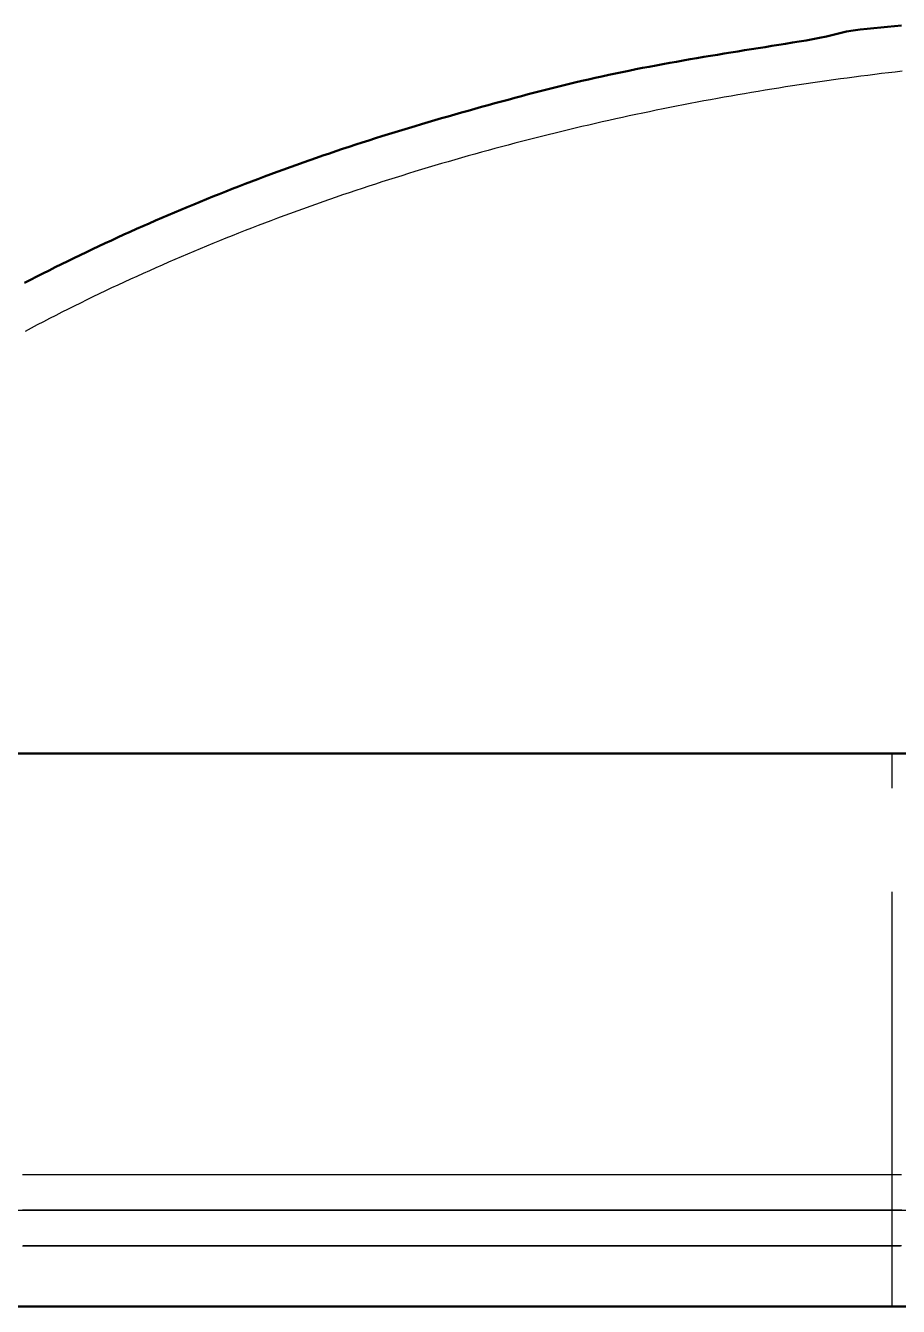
# Model space of a CAD drawing. Header units: millimetres. Extents: x 0 to 420, y 0 to 297.
# Drawn here: x 178.18 to 184.5, y 206.1 to 215.37 of the extents above; entities that cross this region are included whole.
import ezdxf

# ---------------------------------------------------------------- set-up
doc = ezdxf.new("R2010")
doc.units = ezdxf.units.MM
doc.linetypes.add('ISO02-TRAZOS', pattern=[3.75, 3, -0.75])
doc.layers.add('01-VISIBLE', color=7, linetype='CONTINUOUS', lineweight=50)
doc.layers.add('02-OCULTA', color=4, linetype='ISO02-TRAZOS', lineweight=25)

msp = doc.modelspace()

# ---------------------------------------------------------------- linework, layer by layer
at = {"layer": '01-VISIBLE'}
for p, q in [((185.7247, 210.105), (159.9997, 210.105)), ((185.7247, 206.105), (159.9997, 206.105))]:
    msp.add_line(p, q, dxfattribs=at)
msp.add_lwpolyline([(178.1742, 213.5096), (178.2186, 213.5326), (178.2631, 213.5554), (178.3077, 213.5781), (178.3523, 213.6006), (178.3971, 213.6229), (178.4419, 213.6451), (178.4867, 213.6672), (178.5317, 213.6891), (178.5767, 213.7109), (178.6218, 213.7325), (178.667, 213.7539), (178.7122, 213.7752), (178.7575, 213.7964), (178.8029, 213.8174), (178.8484, 213.8383), (178.8939, 213.859), (178.9395, 213.8796), (178.9851, 213.9), (179.0308, 213.9203), (179.0766, 213.9405), (179.1224, 213.9604), (179.1683, 213.9803), (179.2143, 214), (179.2603, 214.0196), (179.3064, 214.039), (179.3525, 214.0583), (179.3987, 214.0774), (179.445, 214.0964), (179.4913, 214.1153), (179.5376, 214.1341), (179.584, 214.1527), (179.6305, 214.1712), (179.677, 214.1895), (179.7236, 214.2077), (179.7702, 214.2258), (179.8169, 214.2437), (179.8637, 214.2615), (179.9105, 214.2791), (179.9573, 214.2966), (180.0042, 214.3139), (180.0512, 214.3311), (180.0982, 214.3481), (180.1453, 214.365), (180.1924, 214.3817), (180.2396, 214.3983), (180.2868, 214.4147), (180.3341, 214.431), (180.3814, 214.4471), (180.4288, 214.4631), (180.4763, 214.479), (180.5237, 214.4947), (180.5713, 214.5102), (180.6188, 214.5257), (180.6664, 214.5409), (180.7141, 214.5561), (180.7618, 214.5711), (180.8095, 214.586), (180.8573, 214.6008), (180.9051, 214.6154), (180.953, 214.6299), (181.0009, 214.6444), (181.0488, 214.6586), (181.0968, 214.6728), (181.1447, 214.6869), (181.1928, 214.7009), (181.2408, 214.7147), (181.2889, 214.7285), (181.337, 214.7422), (181.3851, 214.7558), (181.4332, 214.7693), (181.4814, 214.7827), (181.5296, 214.7961), (181.5778, 214.8094), (181.6261, 214.8225), (181.6743, 214.8356), (181.7226, 214.8486), (181.7709, 214.8615), (181.8193, 214.8743), (181.8676, 214.887), (181.9161, 214.8995), (181.9645, 214.9119), (182.013, 214.9241), (182.0615, 214.9361), (182.1101, 214.948), (182.1588, 214.9596), (182.2074, 214.9711), (182.2562, 214.9823), (182.3049, 214.9933), (182.3538, 215.0042), (182.4026, 215.0148), (182.4515, 215.0252), (182.5005, 215.0354), (182.5495, 215.0454), (182.5985, 215.0552), (182.6476, 215.0649), (182.6967, 215.0743), (182.7458, 215.0836), (182.795, 215.0927), (182.8442, 215.1017), (182.8934, 215.1105), (182.9427, 215.1192), (182.992, 215.1277), (183.0412, 215.1362), (183.0906, 215.1445), (183.1399, 215.1527), (183.1892, 215.1609), (183.2386, 215.1689), (183.2879, 215.1769), (183.3373, 215.1849), (183.3867, 215.1928), (183.4361, 215.2007), (183.4855, 215.2086), (183.5348, 215.2165), (183.5842, 215.2244), (183.6336, 215.2324), (183.6829, 215.2405), (183.7323, 215.2486), (183.7816, 215.2567), (183.831, 215.2648), (183.8803, 215.2732), (183.9295, 215.2821), (183.9785, 215.292), (184.0271, 215.3038), (184.075, 215.3179), (184.1238, 215.329), (184.1732, 215.3366), (184.2228, 215.3427), (184.2726, 215.3481), (184.3223, 215.3531), (184.3721, 215.3578), (184.4219, 215.3625), (184.4717, 215.367), (184.5215, 215.3714)], dxfattribs=at)
at = {"layer": '02-OCULTA'}
for p, q in [((187.4747, 210.105), (159.9997, 210.105)), ((184.4546, 210.105), (159.9997, 210.105)), ((184.4546, 210.105), (159.9997, 210.105)), ((184.4546, 206.105), (184.4546, 210.105)), ((184.4546, 206.105), (184.4546, 210.105)), ((187.4747, 206.105), (159.9997, 206.105)), ((184.4546, 206.105), (159.9997, 206.105)), ((184.4546, 206.105), (159.9997, 206.105))]:
    msp.add_line(p, q, dxfattribs=at)
for points in [[(184.527, 215.0414), (184.4772, 215.0356), (184.4275, 215.0298), (184.3778, 215.0238), (184.3281, 215.0177), (184.2784, 215.0115), (184.2287, 215.0051), (184.179, 214.9987), (184.1294, 214.9921), (184.0798, 214.9854), (184.0302, 214.9786), (183.9806, 214.9716), (183.931, 214.9646), (183.8814, 214.9574), (183.8319, 214.9501), (183.7824, 214.9427), (183.7329, 214.9351), (183.6834, 214.9275), (183.6339, 214.9197), (183.5845, 214.9118), (183.535, 214.9038), (183.4856, 214.8956), (183.4363, 214.8873), (183.3869, 214.879), (183.3375, 214.8704), (183.2882, 214.8618), (183.2389, 214.8531), (183.1896, 214.8442), (183.1404, 214.8352), (183.0911, 214.8261), (183.0419, 214.8168), (182.9927, 214.8075), (182.9436, 214.798), (182.8944, 214.7884), (182.8453, 214.7786), (182.7962, 214.7688), (182.7471, 214.7588), (182.6981, 214.7487), (182.6491, 214.7385), (182.6001, 214.7281), (182.5511, 214.7176), (182.5022, 214.707), (182.4533, 214.6963), (182.4044, 214.6854), (182.3555, 214.6745), (182.3067, 214.6634), (182.2579, 214.6521), (182.2091, 214.6408), (182.1604, 214.6293), (182.1117, 214.6177), (182.063, 214.606), (182.0143, 214.5941), (181.9657, 214.5821), (181.9171, 214.57), (181.8686, 214.5578), (181.82, 214.5454), (181.7715, 214.5329), (181.7231, 214.5203), (181.6747, 214.5075), (181.6263, 214.4946), (181.5779, 214.4816), (181.5296, 214.4685), (181.4813, 214.4552), (181.4331, 214.4418), (181.3849, 214.4283), (181.3367, 214.4146), (181.2885, 214.4008), (181.2404, 214.3869), (181.1924, 214.3729), (181.1444, 214.3587), (181.0964, 214.3443), (181.0484, 214.3299), (181.0005, 214.3153), (180.9527, 214.3006), (180.9048, 214.2857), (180.8571, 214.2708), (180.8093, 214.2556), (180.7616, 214.2404), (180.714, 214.225), (180.6664, 214.2095), (180.6188, 214.1938), (180.5713, 214.178), (180.5238, 214.1621), (180.4764, 214.146), (180.429, 214.1298), (180.3817, 214.1135), (180.3344, 214.097), (180.2871, 214.0804), (180.24, 214.0636), (180.1928, 214.0467), (180.1457, 214.0297), (180.0987, 214.0125), (180.0517, 213.9952), (180.0048, 213.9778), (179.9579, 213.9602), (179.9111, 213.9424), (179.8643, 213.9245), (179.8176, 213.9065), (179.7709, 213.8884), (179.7243, 213.8701), (179.6777, 213.8516), (179.6312, 213.833), (179.5848, 213.8143), (179.5384, 213.7954), (179.4921, 213.7763), (179.4459, 213.7572), (179.3997, 213.7378), (179.3535, 213.7184), (179.3075, 213.6988), (179.2614, 213.679), (179.2155, 213.6591), (179.1696, 213.639), (179.1238, 213.6188), (179.0781, 213.5984), (179.0324, 213.5779), (178.9868, 213.5573), (178.9412, 213.5364), (178.8957, 213.5155), (178.8503, 213.4944), (178.805, 213.4731), (178.7598, 213.4517), (178.7146, 213.4301), (178.6695, 213.4083), (178.6244, 213.3864), (178.5795, 213.3644), (178.5346, 213.3422), (178.4898, 213.3198), (178.445, 213.2973), (178.4004, 213.2747), (178.3558, 213.2518), (178.3113, 213.2288), (178.2669, 213.2057), (178.2226, 213.1824), (178.1784, 213.1589)], [(184.4546, 210.105), (184.4046, 210.105), (184.3546, 210.105), (184.3046, 210.105), (184.2545, 210.105), (184.2045, 210.105), (184.1545, 210.105), (184.1045, 210.105), (184.0545, 210.105), (184.0044, 210.105), (183.9544, 210.105), (183.9044, 210.105), (183.8544, 210.105), (183.8043, 210.105), (183.7543, 210.105), (183.7043, 210.105), (183.6543, 210.105), (183.6043, 210.105), (183.5542, 210.105), (183.5042, 210.105), (183.4542, 210.105), (183.4042, 210.105), (183.3542, 210.105), (183.3041, 210.105), (183.2541, 210.105), (183.2041, 210.105), (183.1541, 210.105), (183.104, 210.105), (183.054, 210.105), (183.004, 210.105), (182.954, 210.105), (182.904, 210.105), (182.8539, 210.105), (182.8039, 210.105), (182.7539, 210.105), (182.7039, 210.105), (182.6539, 210.105), (182.6038, 210.105), (182.5538, 210.105), (182.5038, 210.105), (182.4538, 210.105), (182.4038, 210.105), (182.3537, 210.105), (182.3037, 210.105), (182.2537, 210.105), (182.2037, 210.105), (182.1536, 210.105), (182.1036, 210.105), (182.0536, 210.105), (182.0036, 210.105), (181.9536, 210.105), (181.9035, 210.105), (181.8535, 210.105), (181.8035, 210.105), (181.7535, 210.105), (181.7035, 210.105), (181.6534, 210.105), (181.6034, 210.105), (181.5534, 210.105), (181.5034, 210.105), (181.4534, 210.105), (181.4033, 210.105), (181.3533, 210.105), (181.3033, 210.105), (181.2533, 210.105), (181.2032, 210.105), (181.1532, 210.105), (181.1032, 210.105), (181.0532, 210.105), (181.0032, 210.105), (180.9531, 210.105), (180.9031, 210.105), (180.8531, 210.105), (180.8031, 210.105), (180.7531, 210.105), (180.703, 210.105), (180.653, 210.105), (180.603, 210.105), (180.553, 210.105), (180.5029, 210.105), (180.4529, 210.105), (180.4029, 210.105), (180.3529, 210.105), (180.3029, 210.105), (180.2528, 210.105), (180.2028, 210.105), (180.1528, 210.105), (180.1028, 210.105), (180.0528, 210.105), (180.0027, 210.105), (179.9527, 210.105), (179.9027, 210.105), (179.8527, 210.105), (179.8027, 210.105), (179.7526, 210.105), (179.7026, 210.105), (179.6526, 210.105), (179.6026, 210.105), (179.5525, 210.105), (179.5025, 210.105), (179.4525, 210.105), (179.4025, 210.105), (179.3525, 210.105), (179.3024, 210.105), (179.2524, 210.105), (179.2024, 210.105), (179.1524, 210.105), (179.1024, 210.105), (179.0523, 210.105), (179.0023, 210.105), (178.9523, 210.105), (178.9023, 210.105), (178.8522, 210.105), (178.8022, 210.105), (178.7522, 210.105), (178.7022, 210.105), (178.6522, 210.105), (178.6021, 210.105), (178.5521, 210.105), (178.5021, 210.105), (178.4521, 210.105), (178.4021, 210.105), (178.352, 210.105), (178.302, 210.105), (178.252, 210.105), (178.202, 210.105), (178.152, 210.105)], [(178.152, 210.105), (178.202, 210.105), (178.252, 210.105), (178.302, 210.105), (178.352, 210.105), (178.4021, 210.105), (178.4521, 210.105), (178.5021, 210.105), (178.5521, 210.105), (178.6021, 210.105), (178.6522, 210.105), (178.7022, 210.105), (178.7522, 210.105), (178.8022, 210.105), (178.8522, 210.105), (178.9023, 210.105), (178.9523, 210.105), (179.0023, 210.105), (179.0523, 210.105), (179.1024, 210.105), (179.1524, 210.105), (179.2024, 210.105), (179.2524, 210.105), (179.3024, 210.105), (179.3525, 210.105), (179.4025, 210.105), (179.4525, 210.105), (179.5025, 210.105), (179.5525, 210.105), (179.6026, 210.105), (179.6526, 210.105), (179.7026, 210.105), (179.7526, 210.105), (179.8027, 210.105), (179.8527, 210.105), (179.9027, 210.105), (179.9527, 210.105), (180.0027, 210.105), (180.0528, 210.105), (180.1028, 210.105), (180.1528, 210.105), (180.2028, 210.105), (180.2528, 210.105), (180.3029, 210.105), (180.3529, 210.105), (180.4029, 210.105), (180.4529, 210.105), (180.5029, 210.105), (180.553, 210.105), (180.603, 210.105), (180.653, 210.105), (180.703, 210.105), (180.7531, 210.105), (180.8031, 210.105), (180.8531, 210.105), (180.9031, 210.105), (180.9531, 210.105), (181.0032, 210.105), (181.0532, 210.105), (181.1032, 210.105), (181.1532, 210.105), (181.2032, 210.105), (181.2533, 210.105), (181.3033, 210.105), (181.3533, 210.105), (181.4033, 210.105), (181.4534, 210.105), (181.5034, 210.105), (181.5534, 210.105), (181.6034, 210.105), (181.6534, 210.105), (181.7035, 210.105), (181.7535, 210.105), (181.8035, 210.105), (181.8535, 210.105), (181.9035, 210.105), (181.9536, 210.105), (182.0036, 210.105), (182.0536, 210.105), (182.1036, 210.105), (182.1536, 210.105), (182.2037, 210.105), (182.2537, 210.105), (182.3037, 210.105), (182.3537, 210.105), (182.4038, 210.105), (182.4538, 210.105), (182.5038, 210.105), (182.5538, 210.105), (182.6038, 210.105), (182.6539, 210.105), (182.7039, 210.105), (182.7539, 210.105), (182.8039, 210.105), (182.8539, 210.105), (182.904, 210.105), (182.954, 210.105), (183.004, 210.105), (183.054, 210.105), (183.104, 210.105), (183.1541, 210.105), (183.2041, 210.105), (183.2541, 210.105), (183.3041, 210.105), (183.3542, 210.105), (183.4042, 210.105), (183.4542, 210.105), (183.5042, 210.105), (183.5542, 210.105), (183.6043, 210.105), (183.6543, 210.105), (183.7043, 210.105), (183.7543, 210.105), (183.8043, 210.105), (183.8544, 210.105), (183.9044, 210.105), (183.9544, 210.105), (184.0044, 210.105), (184.0545, 210.105), (184.1045, 210.105), (184.1545, 210.105), (184.2045, 210.105), (184.2545, 210.105), (184.3046, 210.105), (184.3546, 210.105), (184.4046, 210.105), (184.4546, 210.105)], [(184.5213, 210.105), (184.4712, 210.105), (184.421, 210.105), (184.3709, 210.105), (184.3208, 210.105), (184.2706, 210.105), (184.2205, 210.105), (184.1703, 210.105), (184.1202, 210.105), (184.0701, 210.105), (184.0199, 210.105), (183.9698, 210.105), (183.9196, 210.105), (183.8695, 210.105), (183.8194, 210.105), (183.7692, 210.105), (183.7191, 210.105), (183.6689, 210.105), (183.6188, 210.105), (183.5687, 210.105), (183.5185, 210.105), (183.4684, 210.105), (183.4183, 210.105), (183.3681, 210.105), (183.318, 210.105), (183.2678, 210.105), (183.2177, 210.105), (183.1676, 210.105), (183.1174, 210.105), (183.0673, 210.105), (183.0171, 210.105), (182.967, 210.105), (182.9169, 210.105), (182.8667, 210.105), (182.8166, 210.105), (182.7664, 210.105), (182.7163, 210.105), (182.6662, 210.105), (182.616, 210.105), (182.5659, 210.105), (182.5157, 210.105), (182.4656, 210.105), (182.4155, 210.105), (182.3653, 210.105), (182.3152, 210.105), (182.265, 210.105), (182.2149, 210.105), (182.1648, 210.105), (182.1146, 210.105), (182.0645, 210.105), (182.0143, 210.105), (181.9642, 210.105), (181.9141, 210.105), (181.8639, 210.105), (181.8138, 210.105), (181.7637, 210.105), (181.7135, 210.105), (181.6634, 210.105), (181.6132, 210.105), (181.5631, 210.105), (181.513, 210.105), (181.4628, 210.105), (181.4127, 210.105), (181.3625, 210.105), (181.3124, 210.105), (181.2623, 210.105), (181.2121, 210.105), (181.162, 210.105), (181.1118, 210.105), (181.0617, 210.105), (181.0116, 210.105), (180.9614, 210.105), (180.9113, 210.105), (180.8611, 210.105), (180.811, 210.105), (180.7609, 210.105), (180.7107, 210.105), (180.6606, 210.105), (180.6104, 210.105), (180.5603, 210.105), (180.5102, 210.105), (180.46, 210.105), (180.4099, 210.105), (180.3597, 210.105), (180.3096, 210.105), (180.2595, 210.105), (180.2093, 210.105), (180.1592, 210.105), (180.109, 210.105), (180.0589, 210.105), (180.0088, 210.105), (179.9586, 210.105), (179.9085, 210.105), (179.8584, 210.105), (179.8082, 210.105), (179.7581, 210.105), (179.7079, 210.105), (179.6578, 210.105), (179.6077, 210.105), (179.5575, 210.105), (179.5074, 210.105), (179.4572, 210.105), (179.4071, 210.105), (179.357, 210.105), (179.3068, 210.105), (179.2567, 210.105), (179.2065, 210.105), (179.1564, 210.105), (179.1063, 210.105), (179.0561, 210.105), (179.006, 210.105), (178.9558, 210.105), (178.9057, 210.105), (178.8556, 210.105), (178.8054, 210.105), (178.7553, 210.105), (178.7051, 210.105), (178.655, 210.105), (178.6049, 210.105), (178.5547, 210.105), (178.5046, 210.105), (178.4544, 210.105), (178.4043, 210.105), (178.3542, 210.105), (178.304, 210.105), (178.2539, 210.105), (178.2037, 210.105), (178.1536, 210.105)], [(178.1536, 210.105), (178.2037, 210.105), (178.2539, 210.105), (178.304, 210.105), (178.3542, 210.105), (178.4043, 210.105), (178.4544, 210.105), (178.5046, 210.105), (178.5547, 210.105), (178.6049, 210.105), (178.655, 210.105), (178.7051, 210.105), (178.7553, 210.105), (178.8054, 210.105), (178.8556, 210.105), (178.9057, 210.105), (178.9558, 210.105), (179.006, 210.105), (179.0561, 210.105), (179.1063, 210.105), (179.1564, 210.105), (179.2065, 210.105), (179.2567, 210.105), (179.3068, 210.105), (179.357, 210.105), (179.4071, 210.105), (179.4572, 210.105), (179.5074, 210.105), (179.5575, 210.105), (179.6077, 210.105), (179.6578, 210.105), (179.7079, 210.105), (179.7581, 210.105), (179.8082, 210.105), (179.8584, 210.105), (179.9085, 210.105), (179.9586, 210.105), (180.0088, 210.105), (180.0589, 210.105), (180.109, 210.105), (180.1592, 210.105), (180.2093, 210.105), (180.2595, 210.105), (180.3096, 210.105), (180.3597, 210.105), (180.4099, 210.105), (180.46, 210.105), (180.5102, 210.105), (180.5603, 210.105), (180.6104, 210.105), (180.6606, 210.105), (180.7107, 210.105), (180.7609, 210.105), (180.811, 210.105), (180.8611, 210.105), (180.9113, 210.105), (180.9614, 210.105), (181.0116, 210.105), (181.0617, 210.105), (181.1118, 210.105), (181.162, 210.105), (181.2121, 210.105), (181.2623, 210.105), (181.3124, 210.105), (181.3625, 210.105), (181.4127, 210.105), (181.4628, 210.105), (181.513, 210.105), (181.5631, 210.105), (181.6132, 210.105), (181.6634, 210.105), (181.7135, 210.105), (181.7637, 210.105), (181.8138, 210.105), (181.8639, 210.105), (181.9141, 210.105), (181.9642, 210.105), (182.0143, 210.105), (182.0645, 210.105), (182.1146, 210.105), (182.1648, 210.105), (182.2149, 210.105), (182.265, 210.105), (182.3152, 210.105), (182.3653, 210.105), (182.4155, 210.105), (182.4656, 210.105), (182.5157, 210.105), (182.5659, 210.105), (182.616, 210.105), (182.6662, 210.105), (182.7163, 210.105), (182.7664, 210.105), (182.8166, 210.105), (182.8667, 210.105), (182.9169, 210.105), (182.967, 210.105), (183.0171, 210.105), (183.0673, 210.105), (183.1174, 210.105), (183.1676, 210.105), (183.2177, 210.105), (183.2678, 210.105), (183.318, 210.105), (183.3681, 210.105), (183.4183, 210.105), (183.4684, 210.105), (183.5185, 210.105), (183.5687, 210.105), (183.6188, 210.105), (183.6689, 210.105), (183.7191, 210.105), (183.7692, 210.105), (183.8194, 210.105), (183.8695, 210.105), (183.9196, 210.105), (183.9698, 210.105), (184.0199, 210.105), (184.0701, 210.105), (184.1202, 210.105), (184.1703, 210.105), (184.2205, 210.105), (184.2706, 210.105), (184.3208, 210.105), (184.3709, 210.105), (184.421, 210.105), (184.4712, 210.105), (184.5213, 210.105)], [(184.515, 207.056), (184.4466, 207.056), (184.3783, 207.056), (184.31, 207.056), (184.2417, 207.056), (184.1733, 207.056), (184.105, 207.056), (184.0367, 207.056), (183.9684, 207.056), (183.9, 207.056), (183.8317, 207.056), (183.7634, 207.056), (183.6951, 207.056), (183.6267, 207.056), (183.5584, 207.056), (183.4901, 207.056), (183.4218, 207.056), (183.3534, 207.056), (183.2851, 207.056), (183.2168, 207.056), (183.1485, 207.056), (183.0801, 207.056), (183.0118, 207.056), (182.9435, 207.056), (182.8752, 207.056), (182.8068, 207.056), (182.7385, 207.056), (182.6702, 207.056), (182.6019, 207.056), (182.5335, 207.056), (182.4652, 207.056), (182.3969, 207.056), (182.3286, 207.056), (182.2602, 207.056), (182.1919, 207.056), (182.1236, 207.056), (182.0553, 207.056), (181.9869, 207.056), (181.9186, 207.056), (181.8503, 207.056), (181.782, 207.056), (181.7136, 207.056), (181.6453, 207.056), (181.577, 207.056), (181.5087, 207.056), (181.4403, 207.056), (181.372, 207.056), (181.3037, 207.056), (181.2354, 207.056), (181.167, 207.056), (181.0987, 207.056), (181.0304, 207.056), (180.9621, 207.056), (180.8937, 207.056), (180.8254, 207.056), (180.7571, 207.056), (180.6888, 207.056), (180.6204, 207.056), (180.5521, 207.056), (180.4838, 207.056), (180.4155, 207.056), (180.3471, 207.056), (180.2788, 207.056), (180.2105, 207.056), (180.1422, 207.056), (180.0738, 207.056), (180.0055, 207.056), (179.9372, 207.056), (179.8689, 207.056), (179.8005, 207.056), (179.7322, 207.056), (179.6639, 207.056), (179.5956, 207.056), (179.5272, 207.056), (179.4589, 207.056), (179.3906, 207.056), (179.3223, 207.056), (179.2539, 207.056), (179.1856, 207.056), (179.1173, 207.056), (179.049, 207.056), (178.9806, 207.056), (178.9123, 207.056), (178.844, 207.056), (178.7757, 207.056), (178.7073, 207.056), (178.639, 207.056), (178.5707, 207.056), (178.5024, 207.056), (178.434, 207.056), (178.3657, 207.056), (178.2974, 207.056), (178.2291, 207.056), (178.1607, 207.056)], [(184.522, 207.056), (184.4719, 207.056), (184.4219, 207.056), (184.3718, 207.056), (184.3218, 207.056), (184.2717, 207.056), (184.2216, 207.056), (184.1716, 207.056), (184.1215, 207.056), (184.0715, 207.056), (184.0214, 207.056), (183.9714, 207.056), (183.9213, 207.056), (183.8713, 207.056), (183.8212, 207.056), (183.7711, 207.056), (183.7211, 207.056), (183.671, 207.056), (183.621, 207.056), (183.5709, 207.056), (183.5209, 207.056), (183.4708, 207.056), (183.4208, 207.056), (183.3707, 207.056), (183.3207, 207.056), (183.2706, 207.056), (183.2205, 207.056), (183.1705, 207.056), (183.1204, 207.056), (183.0704, 207.056), (183.0203, 207.056), (182.9703, 207.056), (182.9202, 207.056), (182.8702, 207.056), (182.8201, 207.056), (182.7701, 207.056), (182.72, 207.056), (182.6699, 207.056), (182.6199, 207.056), (182.5698, 207.056), (182.5198, 207.056), (182.4697, 207.056), (182.4197, 207.056), (182.3696, 207.056), (182.3196, 207.056), (182.2695, 207.056), (182.2194, 207.056), (182.1694, 207.056), (182.1193, 207.056), (182.0693, 207.056), (182.0192, 207.056), (181.9692, 207.056), (181.9191, 207.056), (181.8691, 207.056), (181.819, 207.056), (181.769, 207.056), (181.7189, 207.056), (181.6688, 207.056), (181.6188, 207.056), (181.5687, 207.056), (181.5187, 207.056), (181.4686, 207.056), (181.4186, 207.056), (181.3685, 207.056), (181.3185, 207.056), (181.2684, 207.056), (181.2183, 207.056), (181.1683, 207.056), (181.1182, 207.056), (181.0682, 207.056), (181.0181, 207.056), (180.9681, 207.056), (180.918, 207.056), (180.868, 207.056), (180.8179, 207.056), (180.7679, 207.056), (180.7178, 207.056), (180.6677, 207.056), (180.6177, 207.056), (180.5676, 207.056), (180.5176, 207.056), (180.4675, 207.056), (180.4175, 207.056), (180.3674, 207.056), (180.3174, 207.056), (180.2673, 207.056), (180.2172, 207.056), (180.1672, 207.056), (180.1171, 207.056), (180.0671, 207.056), (180.017, 207.056), (179.967, 207.056), (179.9169, 207.056), (179.8669, 207.056), (179.8168, 207.056), (179.7668, 207.056), (179.7167, 207.056), (179.6666, 207.056), (179.6166, 207.056), (179.5665, 207.056), (179.5165, 207.056), (179.4664, 207.056), (179.4164, 207.056), (179.3663, 207.056), (179.3163, 207.056), (179.2662, 207.056), (179.2161, 207.056), (179.1661, 207.056), (179.116, 207.056), (179.066, 207.056), (179.0159, 207.056), (178.9659, 207.056), (178.9158, 207.056), (178.8658, 207.056), (178.8157, 207.056), (178.7657, 207.056), (178.7156, 207.056), (178.6655, 207.056), (178.6155, 207.056), (178.5654, 207.056), (178.5154, 207.056), (178.4653, 207.056), (178.4153, 207.056), (178.3652, 207.056), (178.3152, 207.056), (178.2651, 207.056), (178.2151, 207.056), (178.165, 207.056)], [(178.1267, 206.8), (178.1958, 206.8), (178.2649, 206.8), (178.334, 206.8), (178.4032, 206.8), (178.4723, 206.8), (178.5414, 206.8), (178.6105, 206.8), (178.6797, 206.8), (178.7488, 206.8), (178.8179, 206.8), (178.887, 206.8), (178.9562, 206.8), (179.0253, 206.8), (179.0944, 206.8), (179.1635, 206.8), (179.2327, 206.8), (179.3018, 206.8), (179.3709, 206.8), (179.44, 206.8), (179.5092, 206.8), (179.5783, 206.8), (179.6474, 206.8), (179.7165, 206.8), (179.7857, 206.8), (179.8548, 206.8), (179.9239, 206.8), (179.993, 206.8), (180.0622, 206.8), (180.1313, 206.8), (180.2004, 206.8), (180.2695, 206.8), (180.3387, 206.8), (180.4078, 206.8), (180.4769, 206.8), (180.546, 206.8), (180.6152, 206.8), (180.6843, 206.8), (180.7534, 206.8), (180.8225, 206.8), (180.8917, 206.8), (180.9608, 206.8), (181.0299, 206.8), (181.099, 206.8), (181.1682, 206.8), (181.2373, 206.8), (181.3064, 206.8), (181.3755, 206.8), (181.4447, 206.8), (181.5138, 206.8), (181.5829, 206.8), (181.652, 206.8), (181.7212, 206.8), (181.7903, 206.8), (181.8594, 206.8), (181.9285, 206.8), (181.9977, 206.8), (182.0668, 206.8), (182.1359, 206.8), (182.205, 206.8), (182.2742, 206.8), (182.3433, 206.8), (182.4124, 206.8), (182.4815, 206.8), (182.5507, 206.8), (182.6198, 206.8), (182.6889, 206.8), (182.758, 206.8), (182.8272, 206.8), (182.8963, 206.8), (182.9654, 206.8), (183.0345, 206.8), (183.1037, 206.8), (183.1728, 206.8), (183.2419, 206.8), (183.311, 206.8), (183.3802, 206.8), (183.4493, 206.8), (183.5184, 206.8), (183.5875, 206.8), (183.6567, 206.8), (183.7258, 206.8), (183.7949, 206.8), (183.864, 206.8), (183.9332, 206.8), (184.0023, 206.8), (184.0714, 206.8), (184.1405, 206.8), (184.2097, 206.8), (184.2788, 206.8), (184.3479, 206.8), (184.417, 206.8), (184.4862, 206.8), (184.5553, 206.8)], [(178.1267, 206.8), (178.1958, 206.8), (178.2649, 206.8), (178.334, 206.8), (178.4032, 206.8), (178.4723, 206.8), (178.5414, 206.8), (178.6105, 206.8), (178.6797, 206.8), (178.7488, 206.8), (178.8179, 206.8), (178.887, 206.8), (178.9562, 206.8), (179.0253, 206.8), (179.0944, 206.8), (179.1635, 206.8), (179.2327, 206.8), (179.3018, 206.8), (179.3709, 206.8), (179.44, 206.8), (179.5092, 206.8), (179.5783, 206.8), (179.6474, 206.8), (179.7165, 206.8), (179.7857, 206.8), (179.8548, 206.8), (179.9239, 206.8), (179.993, 206.8), (180.0622, 206.8), (180.1313, 206.8), (180.2004, 206.8), (180.2695, 206.8), (180.3387, 206.8), (180.4078, 206.8), (180.4769, 206.8), (180.546, 206.8), (180.6152, 206.8), (180.6843, 206.8), (180.7534, 206.8), (180.8225, 206.8), (180.8917, 206.8), (180.9608, 206.8), (181.0299, 206.8), (181.099, 206.8), (181.1682, 206.8), (181.2373, 206.8), (181.3064, 206.8), (181.3755, 206.8), (181.4447, 206.8), (181.5138, 206.8), (181.5829, 206.8), (181.652, 206.8), (181.7212, 206.8), (181.7903, 206.8), (181.8594, 206.8), (181.9285, 206.8), (181.9977, 206.8), (182.0668, 206.8), (182.1359, 206.8), (182.205, 206.8), (182.2742, 206.8), (182.3433, 206.8), (182.4124, 206.8), (182.4815, 206.8), (182.5507, 206.8), (182.6198, 206.8), (182.6889, 206.8), (182.758, 206.8), (182.8272, 206.8), (182.8963, 206.8), (182.9654, 206.8), (183.0345, 206.8), (183.1037, 206.8), (183.1728, 206.8), (183.2419, 206.8), (183.311, 206.8), (183.3802, 206.8), (183.4493, 206.8), (183.5184, 206.8), (183.5875, 206.8), (183.6567, 206.8), (183.7258, 206.8), (183.7949, 206.8), (183.864, 206.8), (183.9332, 206.8), (184.0023, 206.8), (184.0714, 206.8), (184.1405, 206.8), (184.2097, 206.8), (184.2788, 206.8), (184.3479, 206.8), (184.417, 206.8), (184.4862, 206.8), (184.5553, 206.8)], [(178.1289, 206.8), (178.1964, 206.8), (178.2639, 206.8), (178.3315, 206.8), (178.399, 206.8), (178.4665, 206.8), (178.534, 206.8), (178.6016, 206.8), (178.6691, 206.8), (178.7366, 206.8), (178.8041, 206.8), (178.8717, 206.8), (178.9392, 206.8), (179.0067, 206.8), (179.0742, 206.8), (179.1418, 206.8), (179.2093, 206.8), (179.2768, 206.8), (179.3443, 206.8), (179.4119, 206.8), (179.4794, 206.8), (179.5469, 206.8), (179.6144, 206.8), (179.682, 206.8), (179.7495, 206.8), (179.817, 206.8), (179.8845, 206.8), (179.9521, 206.8), (180.0196, 206.8), (180.0871, 206.8), (180.1546, 206.8), (180.2222, 206.8), (180.2897, 206.8), (180.3572, 206.8), (180.4247, 206.8), (180.4923, 206.8), (180.5598, 206.8), (180.6273, 206.8), (180.6948, 206.8), (180.7624, 206.8), (180.8299, 206.8), (180.8974, 206.8), (180.9649, 206.8), (181.0325, 206.8), (181.1, 206.8), (181.1675, 206.8), (181.235, 206.8), (181.3026, 206.8), (181.3701, 206.8), (181.4376, 206.8), (181.5051, 206.8), (181.5727, 206.8), (181.6402, 206.8), (181.7077, 206.8), (181.7752, 206.8), (181.8428, 206.8), (181.9103, 206.8), (181.9778, 206.8), (182.0453, 206.8), (182.1129, 206.8), (182.1804, 206.8), (182.2479, 206.8), (182.3154, 206.8), (182.383, 206.8), (182.4505, 206.8), (182.518, 206.8), (182.5855, 206.8), (182.6531, 206.8), (182.7206, 206.8), (182.7881, 206.8), (182.8556, 206.8), (182.9232, 206.8), (182.9907, 206.8), (183.0582, 206.8), (183.1257, 206.8), (183.1933, 206.8), (183.2608, 206.8), (183.3283, 206.8), (183.3958, 206.8), (183.4634, 206.8), (183.5309, 206.8), (183.5984, 206.8), (183.6659, 206.8), (183.7335, 206.8), (183.801, 206.8), (183.8685, 206.8), (183.936, 206.8), (184.0036, 206.8), (184.0711, 206.8), (184.1386, 206.8), (184.2061, 206.8), (184.2737, 206.8), (184.3412, 206.8), (184.4087, 206.8), (184.4762, 206.8), (184.5438, 206.8)], [(178.1289, 206.8), (178.1964, 206.8), (178.2639, 206.8), (178.3315, 206.8), (178.399, 206.8), (178.4665, 206.8), (178.534, 206.8), (178.6016, 206.8), (178.6691, 206.8), (178.7366, 206.8), (178.8041, 206.8), (178.8717, 206.8), (178.9392, 206.8), (179.0067, 206.8), (179.0742, 206.8), (179.1418, 206.8), (179.2093, 206.8), (179.2768, 206.8), (179.3443, 206.8), (179.4119, 206.8), (179.4794, 206.8), (179.5469, 206.8), (179.6144, 206.8), (179.682, 206.8), (179.7495, 206.8), (179.817, 206.8), (179.8845, 206.8), (179.9521, 206.8), (180.0196, 206.8), (180.0871, 206.8), (180.1546, 206.8), (180.2222, 206.8), (180.2897, 206.8), (180.3572, 206.8), (180.4247, 206.8), (180.4923, 206.8), (180.5598, 206.8), (180.6273, 206.8), (180.6948, 206.8), (180.7624, 206.8), (180.8299, 206.8), (180.8974, 206.8), (180.9649, 206.8), (181.0325, 206.8), (181.1, 206.8), (181.1675, 206.8), (181.235, 206.8), (181.3026, 206.8), (181.3701, 206.8), (181.4376, 206.8), (181.5051, 206.8), (181.5727, 206.8), (181.6402, 206.8), (181.7077, 206.8), (181.7752, 206.8), (181.8428, 206.8), (181.9103, 206.8), (181.9778, 206.8), (182.0453, 206.8), (182.1129, 206.8), (182.1804, 206.8), (182.2479, 206.8), (182.3154, 206.8), (182.383, 206.8), (182.4505, 206.8), (182.518, 206.8), (182.5855, 206.8), (182.6531, 206.8), (182.7206, 206.8), (182.7881, 206.8), (182.8556, 206.8), (182.9232, 206.8), (182.9907, 206.8), (183.0582, 206.8), (183.1257, 206.8), (183.1933, 206.8), (183.2608, 206.8), (183.3283, 206.8), (183.3958, 206.8), (183.4634, 206.8), (183.5309, 206.8), (183.5984, 206.8), (183.6659, 206.8), (183.7335, 206.8), (183.801, 206.8), (183.8685, 206.8), (183.936, 206.8), (184.0036, 206.8), (184.0711, 206.8), (184.1386, 206.8), (184.2061, 206.8), (184.2737, 206.8), (184.3412, 206.8), (184.4087, 206.8), (184.4762, 206.8), (184.5438, 206.8)], [(184.5202, 206.8), (184.4701, 206.8), (184.42, 206.8), (184.37, 206.8), (184.3199, 206.8), (184.2698, 206.8), (184.2197, 206.8), (184.1696, 206.8), (184.1195, 206.8), (184.0694, 206.8), (184.0193, 206.8), (183.9692, 206.8), (183.9191, 206.8), (183.8691, 206.8), (183.819, 206.8), (183.7689, 206.8), (183.7188, 206.8), (183.6687, 206.8), (183.6186, 206.8), (183.5685, 206.8), (183.5184, 206.8), (183.4683, 206.8), (183.4182, 206.8), (183.3681, 206.8), (183.3181, 206.8), (183.268, 206.8), (183.2179, 206.8), (183.1678, 206.8), (183.1177, 206.8), (183.0676, 206.8), (183.0175, 206.8), (182.9674, 206.8), (182.9173, 206.8), (182.8672, 206.8), (182.8171, 206.8), (182.7671, 206.8), (182.717, 206.8), (182.6669, 206.8), (182.6168, 206.8), (182.5667, 206.8), (182.5166, 206.8), (182.4665, 206.8), (182.4164, 206.8), (182.3663, 206.8), (182.3162, 206.8), (182.2662, 206.8), (182.2161, 206.8), (182.166, 206.8), (182.1159, 206.8), (182.0658, 206.8), (182.0157, 206.8), (181.9656, 206.8), (181.9155, 206.8), (181.8654, 206.8), (181.8153, 206.8), (181.7652, 206.8), (181.7152, 206.8), (181.6651, 206.8), (181.615, 206.8), (181.5649, 206.8), (181.5148, 206.8), (181.4647, 206.8), (181.4146, 206.8), (181.3645, 206.8), (181.3144, 206.8), (181.2643, 206.8), (181.2142, 206.8), (181.1642, 206.8), (181.1141, 206.8), (181.064, 206.8), (181.0139, 206.8), (180.9638, 206.8), (180.9137, 206.8), (180.8636, 206.8), (180.8135, 206.8), (180.7634, 206.8), (180.7133, 206.8), (180.6633, 206.8), (180.6132, 206.8), (180.5631, 206.8), (180.513, 206.8), (180.4629, 206.8), (180.4128, 206.8), (180.3627, 206.8), (180.3126, 206.8), (180.2625, 206.8), (180.2124, 206.8), (180.1623, 206.8), (180.1123, 206.8), (180.0622, 206.8), (180.0121, 206.8), (179.962, 206.8), (179.9119, 206.8), (179.8618, 206.8), (179.8117, 206.8), (179.7616, 206.8), (179.7115, 206.8), (179.6614, 206.8), (179.6114, 206.8), (179.5613, 206.8), (179.5112, 206.8), (179.4611, 206.8), (179.411, 206.8), (179.3609, 206.8), (179.3108, 206.8), (179.2607, 206.8), (179.2106, 206.8), (179.1605, 206.8), (179.1104, 206.8), (179.0604, 206.8), (179.0103, 206.8), (178.9602, 206.8), (178.9101, 206.8), (178.86, 206.8), (178.8099, 206.8), (178.7598, 206.8), (178.7097, 206.8), (178.6596, 206.8), (178.6095, 206.8), (178.5594, 206.8), (178.5094, 206.8), (178.4593, 206.8), (178.4092, 206.8), (178.3591, 206.8), (178.309, 206.8), (178.2589, 206.8), (178.2088, 206.8), (178.1587, 206.8)], [(184.5202, 206.8), (184.4701, 206.8), (184.42, 206.8), (184.37, 206.8), (184.3199, 206.8), (184.2698, 206.8), (184.2197, 206.8), (184.1696, 206.8), (184.1195, 206.8), (184.0694, 206.8), (184.0193, 206.8), (183.9692, 206.8), (183.9191, 206.8), (183.8691, 206.8), (183.819, 206.8), (183.7689, 206.8), (183.7188, 206.8), (183.6687, 206.8), (183.6186, 206.8), (183.5685, 206.8), (183.5184, 206.8), (183.4683, 206.8), (183.4182, 206.8), (183.3681, 206.8), (183.3181, 206.8), (183.268, 206.8), (183.2179, 206.8), (183.1678, 206.8), (183.1177, 206.8), (183.0676, 206.8), (183.0175, 206.8), (182.9674, 206.8), (182.9173, 206.8), (182.8672, 206.8), (182.8171, 206.8), (182.7671, 206.8), (182.717, 206.8), (182.6669, 206.8), (182.6168, 206.8), (182.5667, 206.8), (182.5166, 206.8), (182.4665, 206.8), (182.4164, 206.8), (182.3663, 206.8), (182.3162, 206.8), (182.2662, 206.8), (182.2161, 206.8), (182.166, 206.8), (182.1159, 206.8), (182.0658, 206.8), (182.0157, 206.8), (181.9656, 206.8), (181.9155, 206.8), (181.8654, 206.8), (181.8153, 206.8), (181.7652, 206.8), (181.7152, 206.8), (181.6651, 206.8), (181.615, 206.8), (181.5649, 206.8), (181.5148, 206.8), (181.4647, 206.8), (181.4146, 206.8), (181.3645, 206.8), (181.3144, 206.8), (181.2643, 206.8), (181.2142, 206.8), (181.1642, 206.8), (181.1141, 206.8), (181.064, 206.8), (181.0139, 206.8), (180.9638, 206.8), (180.9137, 206.8), (180.8636, 206.8), (180.8135, 206.8), (180.7634, 206.8), (180.7133, 206.8), (180.6633, 206.8), (180.6132, 206.8), (180.5631, 206.8), (180.513, 206.8), (180.4629, 206.8), (180.4128, 206.8), (180.3627, 206.8), (180.3126, 206.8), (180.2625, 206.8), (180.2124, 206.8), (180.1623, 206.8), (180.1123, 206.8), (180.0622, 206.8), (180.0121, 206.8), (179.962, 206.8), (179.9119, 206.8), (179.8618, 206.8), (179.8117, 206.8), (179.7616, 206.8), (179.7115, 206.8), (179.6614, 206.8), (179.6114, 206.8), (179.5613, 206.8), (179.5112, 206.8), (179.4611, 206.8), (179.411, 206.8), (179.3609, 206.8), (179.3108, 206.8), (179.2607, 206.8), (179.2106, 206.8), (179.1605, 206.8), (179.1104, 206.8), (179.0604, 206.8), (179.0103, 206.8), (178.9602, 206.8), (178.9101, 206.8), (178.86, 206.8), (178.8099, 206.8), (178.7598, 206.8), (178.7097, 206.8), (178.6596, 206.8), (178.6095, 206.8), (178.5594, 206.8), (178.5094, 206.8), (178.4593, 206.8), (178.4092, 206.8), (178.3591, 206.8), (178.309, 206.8), (178.2589, 206.8), (178.2088, 206.8), (178.1587, 206.8)], [(184.5238, 206.8), (184.4737, 206.8), (184.4237, 206.8), (184.3737, 206.8), (184.3237, 206.8), (184.2737, 206.8), (184.2236, 206.8), (184.1736, 206.8), (184.1236, 206.8), (184.0736, 206.8), (184.0236, 206.8), (183.9736, 206.8), (183.9235, 206.8), (183.8735, 206.8), (183.8235, 206.8), (183.7735, 206.8), (183.7235, 206.8), (183.6734, 206.8), (183.6234, 206.8), (183.5734, 206.8), (183.5234, 206.8), (183.4734, 206.8), (183.4234, 206.8), (183.3733, 206.8), (183.3233, 206.8), (183.2733, 206.8), (183.2233, 206.8), (183.1733, 206.8), (183.1232, 206.8), (183.0732, 206.8), (183.0232, 206.8), (182.9732, 206.8), (182.9232, 206.8), (182.8731, 206.8), (182.8231, 206.8), (182.7731, 206.8), (182.7231, 206.8), (182.6731, 206.8), (182.6231, 206.8), (182.573, 206.8), (182.523, 206.8), (182.473, 206.8), (182.423, 206.8), (182.373, 206.8), (182.3229, 206.8), (182.2729, 206.8), (182.2229, 206.8), (182.1729, 206.8), (182.1229, 206.8), (182.0729, 206.8), (182.0228, 206.8), (181.9728, 206.8), (181.9228, 206.8), (181.8728, 206.8), (181.8228, 206.8), (181.7727, 206.8), (181.7227, 206.8), (181.6727, 206.8), (181.6227, 206.8), (181.5727, 206.8), (181.5226, 206.8), (181.4726, 206.8), (181.4226, 206.8), (181.3726, 206.8), (181.3226, 206.8), (181.2726, 206.8), (181.2225, 206.8), (181.1725, 206.8), (181.1225, 206.8), (181.0725, 206.8), (181.0225, 206.8), (180.9724, 206.8), (180.9224, 206.8), (180.8724, 206.8), (180.8224, 206.8), (180.7724, 206.8), (180.7224, 206.8), (180.6723, 206.8), (180.6223, 206.8), (180.5723, 206.8), (180.5223, 206.8), (180.4723, 206.8), (180.4222, 206.8), (180.3722, 206.8), (180.3222, 206.8), (180.2722, 206.8), (180.2222, 206.8), (180.1721, 206.8), (180.1221, 206.8), (180.0721, 206.8), (180.0221, 206.8), (179.9721, 206.8), (179.9221, 206.8), (179.872, 206.8), (179.822, 206.8), (179.772, 206.8), (179.722, 206.8), (179.672, 206.8), (179.6219, 206.8), (179.5719, 206.8), (179.5219, 206.8), (179.4719, 206.8), (179.4219, 206.8), (179.3719, 206.8), (179.3218, 206.8), (179.2718, 206.8), (179.2218, 206.8), (179.1718, 206.8), (179.1218, 206.8), (179.0717, 206.8), (179.0217, 206.8), (178.9717, 206.8), (178.9217, 206.8), (178.8717, 206.8), (178.8216, 206.8), (178.7716, 206.8), (178.7216, 206.8), (178.6716, 206.8), (178.6216, 206.8), (178.5716, 206.8), (178.5215, 206.8), (178.4715, 206.8), (178.4215, 206.8), (178.3715, 206.8), (178.3215, 206.8), (178.2714, 206.8), (178.2214, 206.8), (178.1714, 206.8)], [(184.5238, 206.8), (184.4737, 206.8), (184.4237, 206.8), (184.3737, 206.8), (184.3237, 206.8), (184.2737, 206.8), (184.2236, 206.8), (184.1736, 206.8), (184.1236, 206.8), (184.0736, 206.8), (184.0236, 206.8), (183.9736, 206.8), (183.9235, 206.8), (183.8735, 206.8), (183.8235, 206.8), (183.7735, 206.8), (183.7235, 206.8), (183.6734, 206.8), (183.6234, 206.8), (183.5734, 206.8), (183.5234, 206.8), (183.4734, 206.8), (183.4234, 206.8), (183.3733, 206.8), (183.3233, 206.8), (183.2733, 206.8), (183.2233, 206.8), (183.1733, 206.8), (183.1232, 206.8), (183.0732, 206.8), (183.0232, 206.8), (182.9732, 206.8), (182.9232, 206.8), (182.8731, 206.8), (182.8231, 206.8), (182.7731, 206.8), (182.7231, 206.8), (182.6731, 206.8), (182.6231, 206.8), (182.573, 206.8), (182.523, 206.8), (182.473, 206.8), (182.423, 206.8), (182.373, 206.8), (182.3229, 206.8), (182.2729, 206.8), (182.2229, 206.8), (182.1729, 206.8), (182.1229, 206.8), (182.0729, 206.8), (182.0228, 206.8), (181.9728, 206.8), (181.9228, 206.8), (181.8728, 206.8), (181.8228, 206.8), (181.7727, 206.8), (181.7227, 206.8), (181.6727, 206.8), (181.6227, 206.8), (181.5727, 206.8), (181.5226, 206.8), (181.4726, 206.8), (181.4226, 206.8), (181.3726, 206.8), (181.3226, 206.8), (181.2726, 206.8), (181.2225, 206.8), (181.1725, 206.8), (181.1225, 206.8), (181.0725, 206.8), (181.0225, 206.8), (180.9724, 206.8), (180.9224, 206.8), (180.8724, 206.8), (180.8224, 206.8), (180.7724, 206.8), (180.7224, 206.8), (180.6723, 206.8), (180.6223, 206.8), (180.5723, 206.8), (180.5223, 206.8), (180.4723, 206.8), (180.4222, 206.8), (180.3722, 206.8), (180.3222, 206.8), (180.2722, 206.8), (180.2222, 206.8), (180.1721, 206.8), (180.1221, 206.8), (180.0721, 206.8), (180.0221, 206.8), (179.9721, 206.8), (179.9221, 206.8), (179.872, 206.8), (179.822, 206.8), (179.772, 206.8), (179.722, 206.8), (179.672, 206.8), (179.6219, 206.8), (179.5719, 206.8), (179.5219, 206.8), (179.4719, 206.8), (179.4219, 206.8), (179.3719, 206.8), (179.3218, 206.8), (179.2718, 206.8), (179.2218, 206.8), (179.1718, 206.8), (179.1218, 206.8), (179.0717, 206.8), (179.0217, 206.8), (178.9717, 206.8), (178.9217, 206.8), (178.8717, 206.8), (178.8216, 206.8), (178.7716, 206.8), (178.7216, 206.8), (178.6716, 206.8), (178.6216, 206.8), (178.5716, 206.8), (178.5215, 206.8), (178.4715, 206.8), (178.4215, 206.8), (178.3715, 206.8), (178.3215, 206.8), (178.2714, 206.8), (178.2214, 206.8), (178.1714, 206.8)], [(178.1607, 206.544), (178.2291, 206.544), (178.2974, 206.544), (178.3657, 206.544), (178.434, 206.544), (178.5024, 206.544), (178.5707, 206.544), (178.639, 206.544), (178.7073, 206.544), (178.7757, 206.544), (178.844, 206.544), (178.9123, 206.544), (178.9806, 206.544), (179.049, 206.544), (179.1173, 206.544), (179.1856, 206.544), (179.2539, 206.544), (179.3223, 206.544), (179.3906, 206.544), (179.4589, 206.544), (179.5272, 206.544), (179.5956, 206.544), (179.6639, 206.544), (179.7322, 206.544), (179.8005, 206.544), (179.8689, 206.544), (179.9372, 206.544), (180.0055, 206.544), (180.0738, 206.544), (180.1422, 206.544), (180.2105, 206.544), (180.2788, 206.544), (180.3471, 206.544), (180.4155, 206.544), (180.4838, 206.544), (180.5521, 206.544), (180.6204, 206.544), (180.6888, 206.544), (180.7571, 206.544), (180.8254, 206.544), (180.8937, 206.544), (180.9621, 206.544), (181.0304, 206.544), (181.0987, 206.544), (181.167, 206.544), (181.2354, 206.544), (181.3037, 206.544), (181.372, 206.544), (181.4403, 206.544), (181.5087, 206.544), (181.577, 206.544), (181.6453, 206.544), (181.7136, 206.544), (181.782, 206.544), (181.8503, 206.544), (181.9186, 206.544), (181.9869, 206.544), (182.0553, 206.544), (182.1236, 206.544), (182.1919, 206.544), (182.2602, 206.544), (182.3286, 206.544), (182.3969, 206.544), (182.4652, 206.544), (182.5335, 206.544), (182.6019, 206.544), (182.6702, 206.544), (182.7385, 206.544), (182.8068, 206.544), (182.8752, 206.544), (182.9435, 206.544), (183.0118, 206.544), (183.0801, 206.544), (183.1485, 206.544), (183.2168, 206.544), (183.2851, 206.544), (183.3534, 206.544), (183.4218, 206.544), (183.4901, 206.544), (183.5584, 206.544), (183.6267, 206.544), (183.6951, 206.544), (183.7634, 206.544), (183.8317, 206.544), (183.9, 206.544), (183.9684, 206.544), (184.0367, 206.544), (184.105, 206.544), (184.1733, 206.544), (184.2417, 206.544), (184.31, 206.544), (184.3783, 206.544), (184.4466, 206.544), (184.515, 206.544)], [(184.522, 206.544), (184.4719, 206.544), (184.4219, 206.544), (184.3718, 206.544), (184.3218, 206.544), (184.2717, 206.544), (184.2216, 206.544), (184.1716, 206.544), (184.1215, 206.544), (184.0715, 206.544), (184.0214, 206.544), (183.9714, 206.544), (183.9213, 206.544), (183.8713, 206.544), (183.8212, 206.544), (183.7711, 206.544), (183.7211, 206.544), (183.671, 206.544), (183.621, 206.544), (183.5709, 206.544), (183.5209, 206.544), (183.4708, 206.544), (183.4208, 206.544), (183.3707, 206.544), (183.3207, 206.544), (183.2706, 206.544), (183.2205, 206.544), (183.1705, 206.544), (183.1204, 206.544), (183.0704, 206.544), (183.0203, 206.544), (182.9703, 206.544), (182.9202, 206.544), (182.8702, 206.544), (182.8201, 206.544), (182.7701, 206.544), (182.72, 206.544), (182.6699, 206.544), (182.6199, 206.544), (182.5698, 206.544), (182.5198, 206.544), (182.4697, 206.544), (182.4197, 206.544), (182.3696, 206.544), (182.3196, 206.544), (182.2695, 206.544), (182.2194, 206.544), (182.1694, 206.544), (182.1193, 206.544), (182.0693, 206.544), (182.0192, 206.544), (181.9692, 206.544), (181.9191, 206.544), (181.8691, 206.544), (181.819, 206.544), (181.769, 206.544), (181.7189, 206.544), (181.6688, 206.544), (181.6188, 206.544), (181.5687, 206.544), (181.5187, 206.544), (181.4686, 206.544), (181.4186, 206.544), (181.3685, 206.544), (181.3185, 206.544), (181.2684, 206.544), (181.2183, 206.544), (181.1683, 206.544), (181.1182, 206.544), (181.0682, 206.544), (181.0181, 206.544), (180.9681, 206.544), (180.918, 206.544), (180.868, 206.544), (180.8179, 206.544), (180.7679, 206.544), (180.7178, 206.544), (180.6677, 206.544), (180.6177, 206.544), (180.5676, 206.544), (180.5176, 206.544), (180.4675, 206.544), (180.4175, 206.544), (180.3674, 206.544), (180.3174, 206.544), (180.2673, 206.544), (180.2172, 206.544), (180.1672, 206.544), (180.1171, 206.544), (180.0671, 206.544), (180.017, 206.544), (179.967, 206.544), (179.9169, 206.544), (179.8669, 206.544), (179.8168, 206.544), (179.7668, 206.544), (179.7167, 206.544), (179.6666, 206.544), (179.6166, 206.544), (179.5665, 206.544), (179.5165, 206.544), (179.4664, 206.544), (179.4164, 206.544), (179.3663, 206.544), (179.3163, 206.544), (179.2662, 206.544), (179.2161, 206.544), (179.1661, 206.544), (179.116, 206.544), (179.066, 206.544), (179.0159, 206.544), (178.9659, 206.544), (178.9158, 206.544), (178.8658, 206.544), (178.8157, 206.544), (178.7657, 206.544), (178.7156, 206.544), (178.6655, 206.544), (178.6155, 206.544), (178.5654, 206.544), (178.5154, 206.544), (178.4653, 206.544), (178.4153, 206.544), (178.3652, 206.544), (178.3152, 206.544), (178.2651, 206.544), (178.2151, 206.544), (178.165, 206.544)], [(184.4546, 206.105), (184.4046, 206.105), (184.3546, 206.105), (184.3046, 206.105), (184.2545, 206.105), (184.2045, 206.105), (184.1545, 206.105), (184.1045, 206.105), (184.0545, 206.105), (184.0044, 206.105), (183.9544, 206.105), (183.9044, 206.105), (183.8544, 206.105), (183.8043, 206.105), (183.7543, 206.105), (183.7043, 206.105), (183.6543, 206.105), (183.6043, 206.105), (183.5542, 206.105), (183.5042, 206.105), (183.4542, 206.105), (183.4042, 206.105), (183.3542, 206.105), (183.3041, 206.105), (183.2541, 206.105), (183.2041, 206.105), (183.1541, 206.105), (183.104, 206.105), (183.054, 206.105), (183.004, 206.105), (182.954, 206.105), (182.904, 206.105), (182.8539, 206.105), (182.8039, 206.105), (182.7539, 206.105), (182.7039, 206.105), (182.6539, 206.105), (182.6038, 206.105), (182.5538, 206.105), (182.5038, 206.105), (182.4538, 206.105), (182.4038, 206.105), (182.3537, 206.105), (182.3037, 206.105), (182.2537, 206.105), (182.2037, 206.105), (182.1536, 206.105), (182.1036, 206.105), (182.0536, 206.105), (182.0036, 206.105), (181.9536, 206.105), (181.9035, 206.105), (181.8535, 206.105), (181.8035, 206.105), (181.7535, 206.105), (181.7035, 206.105), (181.6534, 206.105), (181.6034, 206.105), (181.5534, 206.105), (181.5034, 206.105), (181.4534, 206.105), (181.4033, 206.105), (181.3533, 206.105), (181.3033, 206.105), (181.2533, 206.105), (181.2032, 206.105), (181.1532, 206.105), (181.1032, 206.105), (181.0532, 206.105), (181.0032, 206.105), (180.9531, 206.105), (180.9031, 206.105), (180.8531, 206.105), (180.8031, 206.105), (180.7531, 206.105), (180.703, 206.105), (180.653, 206.105), (180.603, 206.105), (180.553, 206.105), (180.5029, 206.105), (180.4529, 206.105), (180.4029, 206.105), (180.3529, 206.105), (180.3029, 206.105), (180.2528, 206.105), (180.2028, 206.105), (180.1528, 206.105), (180.1028, 206.105), (180.0528, 206.105), (180.0027, 206.105), (179.9527, 206.105), (179.9027, 206.105), (179.8527, 206.105), (179.8027, 206.105), (179.7526, 206.105), (179.7026, 206.105), (179.6526, 206.105), (179.6026, 206.105), (179.5525, 206.105), (179.5025, 206.105), (179.4525, 206.105), (179.4025, 206.105), (179.3525, 206.105), (179.3024, 206.105), (179.2524, 206.105), (179.2024, 206.105), (179.1524, 206.105), (179.1024, 206.105), (179.0523, 206.105), (179.0023, 206.105), (178.9523, 206.105), (178.9023, 206.105), (178.8522, 206.105), (178.8022, 206.105), (178.7522, 206.105), (178.7022, 206.105), (178.6522, 206.105), (178.6021, 206.105), (178.5521, 206.105), (178.5021, 206.105), (178.4521, 206.105), (178.4021, 206.105), (178.352, 206.105), (178.302, 206.105), (178.252, 206.105), (178.202, 206.105), (178.152, 206.105)], [(178.152, 206.105), (178.202, 206.105), (178.252, 206.105), (178.302, 206.105), (178.352, 206.105), (178.4021, 206.105), (178.4521, 206.105), (178.5021, 206.105), (178.5521, 206.105), (178.6021, 206.105), (178.6522, 206.105), (178.7022, 206.105), (178.7522, 206.105), (178.8022, 206.105), (178.8522, 206.105), (178.9023, 206.105), (178.9523, 206.105), (179.0023, 206.105), (179.0523, 206.105), (179.1024, 206.105), (179.1524, 206.105), (179.2024, 206.105), (179.2524, 206.105), (179.3024, 206.105), (179.3525, 206.105), (179.4025, 206.105), (179.4525, 206.105), (179.5025, 206.105), (179.5525, 206.105), (179.6026, 206.105), (179.6526, 206.105), (179.7026, 206.105), (179.7526, 206.105), (179.8027, 206.105), (179.8527, 206.105), (179.9027, 206.105), (179.9527, 206.105), (180.0027, 206.105), (180.0528, 206.105), (180.1028, 206.105), (180.1528, 206.105), (180.2028, 206.105), (180.2528, 206.105), (180.3029, 206.105), (180.3529, 206.105), (180.4029, 206.105), (180.4529, 206.105), (180.5029, 206.105), (180.553, 206.105), (180.603, 206.105), (180.653, 206.105), (180.703, 206.105), (180.7531, 206.105), (180.8031, 206.105), (180.8531, 206.105), (180.9031, 206.105), (180.9531, 206.105), (181.0032, 206.105), (181.0532, 206.105), (181.1032, 206.105), (181.1532, 206.105), (181.2032, 206.105), (181.2533, 206.105), (181.3033, 206.105), (181.3533, 206.105), (181.4033, 206.105), (181.4534, 206.105), (181.5034, 206.105), (181.5534, 206.105), (181.6034, 206.105), (181.6534, 206.105), (181.7035, 206.105), (181.7535, 206.105), (181.8035, 206.105), (181.8535, 206.105), (181.9035, 206.105), (181.9536, 206.105), (182.0036, 206.105), (182.0536, 206.105), (182.1036, 206.105), (182.1536, 206.105), (182.2037, 206.105), (182.2537, 206.105), (182.3037, 206.105), (182.3537, 206.105), (182.4038, 206.105), (182.4538, 206.105), (182.5038, 206.105), (182.5538, 206.105), (182.6038, 206.105), (182.6539, 206.105), (182.7039, 206.105), (182.7539, 206.105), (182.8039, 206.105), (182.8539, 206.105), (182.904, 206.105), (182.954, 206.105), (183.004, 206.105), (183.054, 206.105), (183.104, 206.105), (183.1541, 206.105), (183.2041, 206.105), (183.2541, 206.105), (183.3041, 206.105), (183.3542, 206.105), (183.4042, 206.105), (183.4542, 206.105), (183.5042, 206.105), (183.5542, 206.105), (183.6043, 206.105), (183.6543, 206.105), (183.7043, 206.105), (183.7543, 206.105), (183.8043, 206.105), (183.8544, 206.105), (183.9044, 206.105), (183.9544, 206.105), (184.0044, 206.105), (184.0545, 206.105), (184.1045, 206.105), (184.1545, 206.105), (184.2045, 206.105), (184.2545, 206.105), (184.3046, 206.105), (184.3546, 206.105), (184.4046, 206.105), (184.4546, 206.105)], [(184.5213, 206.105), (184.4712, 206.105), (184.421, 206.105), (184.3709, 206.105), (184.3208, 206.105), (184.2706, 206.105), (184.2205, 206.105), (184.1703, 206.105), (184.1202, 206.105), (184.0701, 206.105), (184.0199, 206.105), (183.9698, 206.105), (183.9196, 206.105), (183.8695, 206.105), (183.8194, 206.105), (183.7692, 206.105), (183.7191, 206.105), (183.6689, 206.105), (183.6188, 206.105), (183.5687, 206.105), (183.5185, 206.105), (183.4684, 206.105), (183.4183, 206.105), (183.3681, 206.105), (183.318, 206.105), (183.2678, 206.105), (183.2177, 206.105), (183.1676, 206.105), (183.1174, 206.105), (183.0673, 206.105), (183.0171, 206.105), (182.967, 206.105), (182.9169, 206.105), (182.8667, 206.105), (182.8166, 206.105), (182.7664, 206.105), (182.7163, 206.105), (182.6662, 206.105), (182.616, 206.105), (182.5659, 206.105), (182.5157, 206.105), (182.4656, 206.105), (182.4155, 206.105), (182.3653, 206.105), (182.3152, 206.105), (182.265, 206.105), (182.2149, 206.105), (182.1648, 206.105), (182.1146, 206.105), (182.0645, 206.105), (182.0143, 206.105), (181.9642, 206.105), (181.9141, 206.105), (181.8639, 206.105), (181.8138, 206.105), (181.7637, 206.105), (181.7135, 206.105), (181.6634, 206.105), (181.6132, 206.105), (181.5631, 206.105), (181.513, 206.105), (181.4628, 206.105), (181.4127, 206.105), (181.3625, 206.105), (181.3124, 206.105), (181.2623, 206.105), (181.2121, 206.105), (181.162, 206.105), (181.1118, 206.105), (181.0617, 206.105), (181.0116, 206.105), (180.9614, 206.105), (180.9113, 206.105), (180.8611, 206.105), (180.811, 206.105), (180.7609, 206.105), (180.7107, 206.105), (180.6606, 206.105), (180.6104, 206.105), (180.5603, 206.105), (180.5102, 206.105), (180.46, 206.105), (180.4099, 206.105), (180.3597, 206.105), (180.3096, 206.105), (180.2595, 206.105), (180.2093, 206.105), (180.1592, 206.105), (180.109, 206.105), (180.0589, 206.105), (180.0088, 206.105), (179.9586, 206.105), (179.9085, 206.105), (179.8584, 206.105), (179.8082, 206.105), (179.7581, 206.105), (179.7079, 206.105), (179.6578, 206.105), (179.6077, 206.105), (179.5575, 206.105), (179.5074, 206.105), (179.4572, 206.105), (179.4071, 206.105), (179.357, 206.105), (179.3068, 206.105), (179.2567, 206.105), (179.2065, 206.105), (179.1564, 206.105), (179.1063, 206.105), (179.0561, 206.105), (179.006, 206.105), (178.9558, 206.105), (178.9057, 206.105), (178.8556, 206.105), (178.8054, 206.105), (178.7553, 206.105), (178.7051, 206.105), (178.655, 206.105), (178.6049, 206.105), (178.5547, 206.105), (178.5046, 206.105), (178.4544, 206.105), (178.4043, 206.105), (178.3542, 206.105), (178.304, 206.105), (178.2539, 206.105), (178.2037, 206.105), (178.1536, 206.105)], [(178.1536, 206.105), (178.2037, 206.105), (178.2539, 206.105), (178.304, 206.105), (178.3542, 206.105), (178.4043, 206.105), (178.4544, 206.105), (178.5046, 206.105), (178.5547, 206.105), (178.6049, 206.105), (178.655, 206.105), (178.7051, 206.105), (178.7553, 206.105), (178.8054, 206.105), (178.8556, 206.105), (178.9057, 206.105), (178.9558, 206.105), (179.006, 206.105), (179.0561, 206.105), (179.1063, 206.105), (179.1564, 206.105), (179.2065, 206.105), (179.2567, 206.105), (179.3068, 206.105), (179.357, 206.105), (179.4071, 206.105), (179.4572, 206.105), (179.5074, 206.105), (179.5575, 206.105), (179.6077, 206.105), (179.6578, 206.105), (179.7079, 206.105), (179.7581, 206.105), (179.8082, 206.105), (179.8584, 206.105), (179.9085, 206.105), (179.9586, 206.105), (180.0088, 206.105), (180.0589, 206.105), (180.109, 206.105), (180.1592, 206.105), (180.2093, 206.105), (180.2595, 206.105), (180.3096, 206.105), (180.3597, 206.105), (180.4099, 206.105), (180.46, 206.105), (180.5102, 206.105), (180.5603, 206.105), (180.6104, 206.105), (180.6606, 206.105), (180.7107, 206.105), (180.7609, 206.105), (180.811, 206.105), (180.8611, 206.105), (180.9113, 206.105), (180.9614, 206.105), (181.0116, 206.105), (181.0617, 206.105), (181.1118, 206.105), (181.162, 206.105), (181.2121, 206.105), (181.2623, 206.105), (181.3124, 206.105), (181.3625, 206.105), (181.4127, 206.105), (181.4628, 206.105), (181.513, 206.105), (181.5631, 206.105), (181.6132, 206.105), (181.6634, 206.105), (181.7135, 206.105), (181.7637, 206.105), (181.8138, 206.105), (181.8639, 206.105), (181.9141, 206.105), (181.9642, 206.105), (182.0143, 206.105), (182.0645, 206.105), (182.1146, 206.105), (182.1648, 206.105), (182.2149, 206.105), (182.265, 206.105), (182.3152, 206.105), (182.3653, 206.105), (182.4155, 206.105), (182.4656, 206.105), (182.5157, 206.105), (182.5659, 206.105), (182.616, 206.105), (182.6662, 206.105), (182.7163, 206.105), (182.7664, 206.105), (182.8166, 206.105), (182.8667, 206.105), (182.9169, 206.105), (182.967, 206.105), (183.0171, 206.105), (183.0673, 206.105), (183.1174, 206.105), (183.1676, 206.105), (183.2177, 206.105), (183.2678, 206.105), (183.318, 206.105), (183.3681, 206.105), (183.4183, 206.105), (183.4684, 206.105), (183.5185, 206.105), (183.5687, 206.105), (183.6188, 206.105), (183.6689, 206.105), (183.7191, 206.105), (183.7692, 206.105), (183.8194, 206.105), (183.8695, 206.105), (183.9196, 206.105), (183.9698, 206.105), (184.0199, 206.105), (184.0701, 206.105), (184.1202, 206.105), (184.1703, 206.105), (184.2205, 206.105), (184.2706, 206.105), (184.3208, 206.105), (184.3709, 206.105), (184.421, 206.105), (184.4712, 206.105), (184.5213, 206.105)]]:
    msp.add_lwpolyline(points, dxfattribs=at)

doc.saveas('drawing.dxf')
